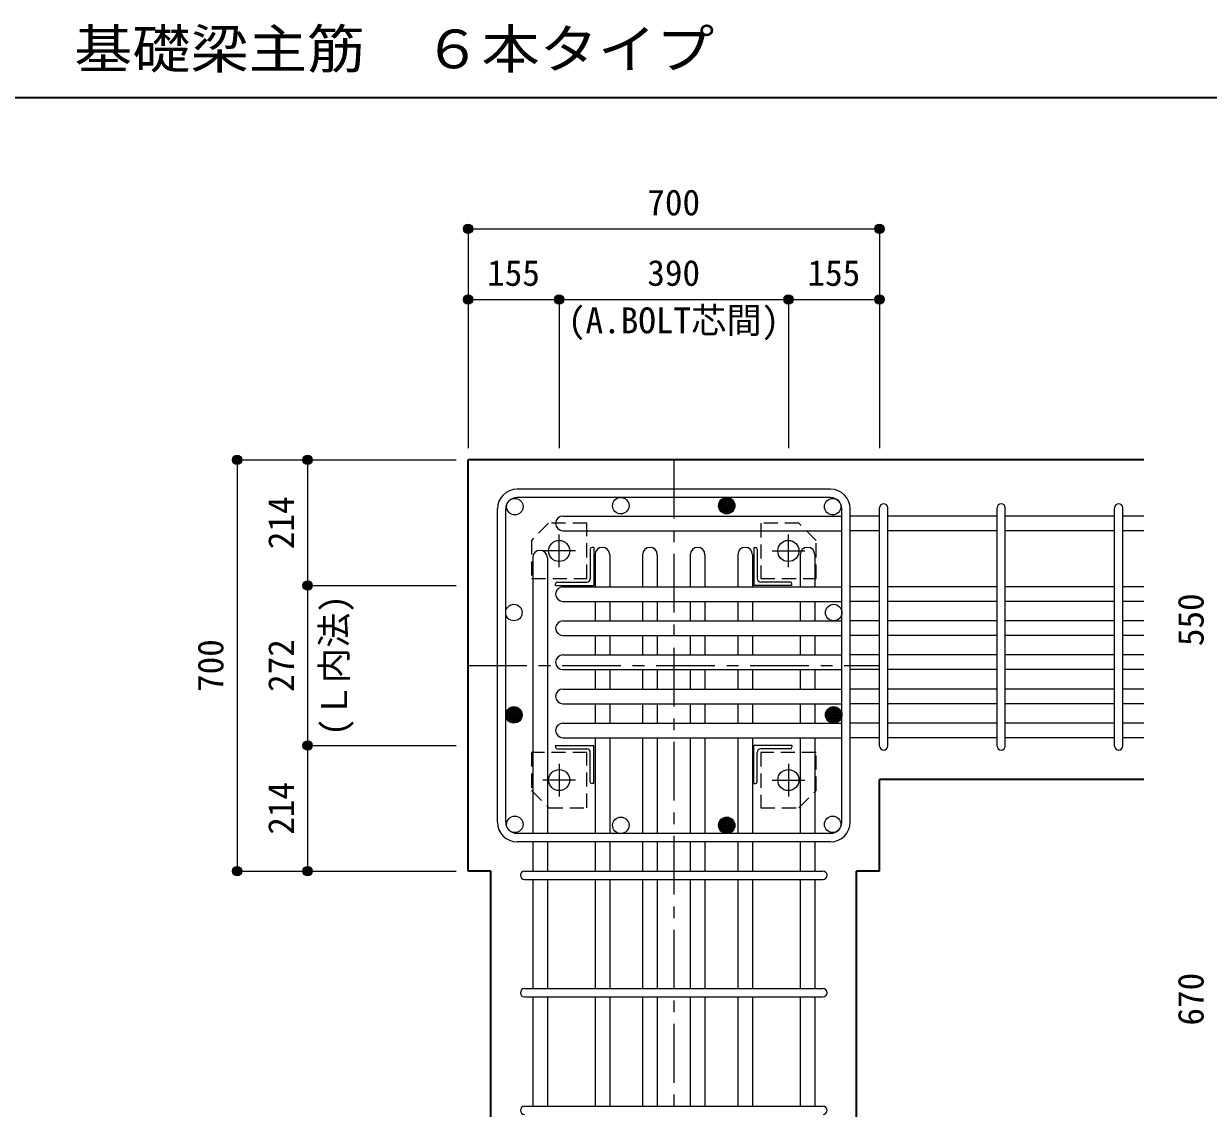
# Model space of a CAD drawing. Units: millimetres at full size, sheet at 1:20. Extents: x -3982 to 3969, y -2797 to 2801.
# Drawn here: x -628 to 1388, y -1868 to -22 of the extents above; entities that cross this region are included whole.
import ezdxf
from ezdxf.enums import TextEntityAlignment as Align

# ---------------------------------------------------------------- set-up
doc = ezdxf.new("R2010")
doc.units = ezdxf.units.MM
doc.header["$LTSCALE"] = 20
doc.header["$PDMODE"] = 32
doc.header["$PDSIZE"] = 12
doc.linetypes.add('CHAIN1', pattern=[8, 5, -1, 1, -1])
doc.linetypes.add('DASHED1', pattern=[1.8, 1.2, -0.6])
for name, color, linetype, lineweight in [('6-1_躯体線', 2, 'Continuous', 35), ('6-2_A.Bolt_', 4, 'Continuous', 9), ('6-3_柱型主筋', 4, 'Continuous', 9), ('6-4_フープ', 7, 'Continuous', 18), ('6-5_梁主筋', 7, 'Continuous', 18), ('6-6_S.T.P.', 7, 'Continuous', 18), ('6-7_文字', 7, 'Continuous', 18), ('6-9', 4, 'DASHED1', 9), ('6-D_寸法', 4, 'Continuous', 9), ('F-0_枠', 6, 'Continuous', 40)]:
    doc.layers.add(name, color=color, linetype=linetype, lineweight=lineweight)
doc.styles.add('ＭＳ ゴシック', font='')
doc.styles.get('ＭＳ ゴシック').set_extended_font_data('MS Gothic')

msp = doc.modelspace()

# ---------------------------------------------------------------- linework, layer by layer
at = {"layer": '6-1_躯体線'}
for p, q in [((128.29, -1464.67), (128.29, -764.67)), ((1278.29, -764.67), (128.29, -764.67)), ((828.29, -1464.67), (828.29, -1308.67)), ((1278.29, -1308.67), (828.29, -1308.67)), ((167.29, -1464.67), (128.29, -1464.67)), ((167.29, -1914.67), (167.29, -1464.67)), ((828.29, -1464.67), (789.29, -1464.67)), ((789.29, -1914.67), (789.29, -1464.67))]:
    msp.add_line(p, q, dxfattribs=at)
at = {"layer": '6-2_A.Bolt_', "linetype": 'CHAIN1'}
for p, q in [((283.29, -947.37), (283.29, -891.87)), ((673.29, -947.37), (673.29, -891.87)), ((310.99, -919.67), (255.49, -919.67)), ((645.59, -919.67), (701.09, -919.67)), ((283.29, -1281.97), (283.29, -1337.47)), ((673.29, -1281.97), (673.29, -1337.47)), ((310.99, -1309.67), (255.49, -1309.67)), ((645.59, -1309.67), (701.09, -1309.67))]:
    msp.add_line(p, q, dxfattribs=at)
at = {"layer": '6-2_A.Bolt_'}
for p, q in [((336.29, -916.67), (336.29, -966.67)), ((342.29, -913.67), (339.29, -913.67)), ((342.29, -913.67), (342.29, -978.67)), ((614.29, -913.67), (614.29, -978.67)), ((614.29, -913.67), (617.29, -913.67)), ((620.29, -916.67), (620.29, -966.67)), ((277.29, -978.67), (277.29, -975.67)), ((277.29, -978.67), (342.29, -978.67)), ((280.29, -972.67), (330.29, -972.67)), ((679.29, -978.67), (614.29, -978.67)), ((676.29, -972.67), (626.29, -972.67)), ((679.29, -978.67), (679.29, -975.67)), ((277.29, -1250.67), (342.29, -1250.67)), ((277.29, -1250.67), (277.29, -1253.67)), ((280.29, -1256.67), (330.29, -1256.67)), ((336.29, -1312.67), (336.29, -1262.67)), ((342.29, -1315.67), (342.29, -1250.67)), ((679.29, -1250.67), (614.29, -1250.67)), ((614.29, -1315.67), (614.29, -1250.67)), ((620.29, -1312.67), (620.29, -1262.67)), ((676.29, -1256.67), (626.29, -1256.67)), ((679.29, -1250.67), (679.29, -1253.67)), ((342.29, -1315.67), (339.29, -1315.67)), ((614.29, -1315.67), (617.29, -1315.67))]:
    msp.add_line(p, q, dxfattribs=at)
at = {"layer": '6-2_A.Bolt_', "color": 3, "lineweight": 25}
for centre in [(283.29, -919.67), (673.29, -919.67), (283.29, -1309.67), (673.29, -1309.67)]:
    msp.add_circle(centre, 18, dxfattribs=at)
at = {"layer": '6-2_A.Bolt_'}
for centre, radius, start, end in [((339.29, -916.67), 3, 90, 180), ((617.29, -916.67), 3, 0, 90), ((330.29, -966.67), 6, 270, 0), ((626.29, -966.67), 6, 180, 270), ((280.29, -975.67), 3, 90, 180), ((676.29, -975.67), 3, 0, 90), ((280.29, -1253.67), 3, 180, 270), ((330.29, -1262.67), 6, 0, 90), ((626.29, -1262.67), 6, 90, 180), ((676.29, -1253.67), 3, 270, 0), ((339.29, -1312.67), 3, 180, 270), ((617.29, -1312.67), 3, 270, 0)]:
    msp.add_arc(centre, radius, start, end, dxfattribs=at)
at = {"layer": '6-3_柱型主筋', "color": 3, "lineweight": 25}
for centre in [(207.9, -844.28), (388.16, -842.67), (748.68, -844.28), (206.29, -1024.54), (750.29, -1024.54), (207.9, -1385.06), (388.16, -1386.67), (748.68, -1385.06)]:
    msp.add_circle(centre, 14, dxfattribs=at)
at = {"layer": '6-3_柱型主筋'}
for centre, radius in [((568.42, -842.67), 14), ((568.42, -842.67), 12.5), ((568.42, -842.67), 11), ((568.42, -842.67), 9.5), ((568.42, -842.67), 8), ((568.42, -842.67), 6.5), ((568.42, -842.67), 5), ((568.42, -842.67), 3.5), ((568.42, -842.67), 2), ((568.42, -842.67), 0.5), ((206.29, -1198.67), 14), ((206.29, -1198.67), 12.5), ((206.29, -1198.67), 11), ((750.29, -1198.67), 14), ((750.29, -1198.67), 12.5), ((750.29, -1198.67), 11), ((206.29, -1198.67), 9.5), ((206.29, -1198.67), 8), ((206.29, -1198.67), 6.5), ((206.29, -1198.67), 5), ((206.29, -1198.67), 3.5), ((206.29, -1198.67), 2), ((206.29, -1198.67), 0.5), ((750.29, -1198.67), 9.5), ((750.29, -1198.67), 8), ((750.29, -1198.67), 6.5), ((750.29, -1198.67), 5), ((750.29, -1198.67), 3.5), ((750.29, -1198.67), 2), ((750.29, -1198.67), 0.5), ((568.42, -1386.67), 14), ((568.42, -1386.67), 12.5), ((568.42, -1386.67), 11), ((568.42, -1386.67), 9.5), ((568.42, -1386.67), 8), ((568.42, -1386.67), 6.5), ((568.42, -1386.67), 5), ((568.42, -1386.67), 3.5), ((568.42, -1386.67), 2), ((568.42, -1386.67), 0.5)]:
    msp.add_circle(centre, radius, dxfattribs=at)
at = {"layer": '6-4_フープ'}
for p, q in [((744.79, -814.67), (211.79, -814.67)), ((744.79, -828.67), (211.79, -828.67)), ((178.29, -1381.17), (178.29, -848.17)), ((192.29, -1381.17), (192.29, -848.17)), ((764.29, -1381.17), (764.29, -848.17)), ((778.29, -1381.17), (778.29, -848.17)), ((744.79, -1400.67), (211.79, -1400.67)), ((744.79, -1414.67), (211.79, -1414.67))]:
    msp.add_line(p, q, dxfattribs=at)
for centre, radius, start, end in [((211.79, -848.17), 33.5, 90, 180), ((744.79, -848.17), 33.5, 0, 90), ((211.79, -848.17), 19.5, 90, 180), ((744.79, -848.17), 19.5, 0, 90), ((211.79, -1381.17), 33.5, 180, 270), ((211.79, -1381.17), 19.5, 180, 270), ((744.79, -1381.17), 19.5, 270, 0), ((744.79, -1381.17), 33.5, 270, 0)]:
    msp.add_arc(centre, radius, start, end, dxfattribs=at)
at = {"layer": '6-5_梁主筋'}
for p, q in [((289.79, -860.31), (764.29, -860.31)), ((828.29, -860.31), (778.29, -860.31)), ((1028.29, -860.31), (842.29, -860.31)), ((1228.29, -860.31), (1042.29, -860.31)), ((1278.29, -860.31), (1242.29, -860.31)), ((289.79, -885.31), (764.29, -885.31)), ((828.29, -885.31), (778.29, -885.31)), ((1028.29, -885.31), (842.29, -885.31)), ((1228.29, -885.31), (1042.29, -885.31)), ((1278.29, -885.31), (1242.29, -885.31)), ((344.29, -926.17), (344.29, -980.67)), ((369.29, -926.17), (369.29, -980.67)), ((425.29, -926.17), (425.29, -980.67)), ((450.29, -926.17), (450.29, -980.67)), ((506.29, -926.17), (506.29, -980.67)), ((531.29, -926.17), (531.29, -980.67)), ((587.29, -926.17), (587.29, -980.67)), ((612.29, -926.17), (612.29, -980.67)), ((693.29, -926.17), (693.29, -980.67)), ((718.29, -926.17), (718.29, -980.67)), ((238.29, -931.17), (238.29, -1400.67)), ((263.29, -931.17), (263.29, -1400.67)), ((289.79, -980.67), (764.29, -980.67)), ((828.29, -980.67), (778.29, -980.67)), ((1028.29, -980.67), (842.29, -980.67)), ((1228.29, -980.67), (1042.29, -980.67)), ((1278.29, -980.67), (1242.29, -980.67)), ((289.79, -1005.67), (764.29, -1005.67)), ((344.29, -1005.67), (344.29, -1038.67)), ((369.29, -1005.67), (369.29, -1038.67)), ((425.29, -1005.67), (425.29, -1038.67)), ((450.29, -1005.67), (450.29, -1038.67)), ((506.29, -1005.67), (506.29, -1038.67)), ((531.29, -1005.67), (531.29, -1038.67)), ((587.29, -1005.67), (587.29, -1038.67)), ((612.29, -1005.67), (612.29, -1038.67)), ((693.29, -1005.67), (693.29, -1038.67)), ((718.29, -1005.67), (718.29, -1038.67)), ((828.29, -1005.67), (778.29, -1005.67)), ((1028.29, -1005.67), (842.29, -1005.67)), ((1228.29, -1005.67), (1042.29, -1005.67)), ((1278.29, -1005.67), (1242.29, -1005.67)), ((289.79, -1038.67), (764.29, -1038.67)), ((828.29, -1038.67), (778.29, -1038.67)), ((1028.29, -1038.67), (842.29, -1038.67)), ((1228.29, -1038.67), (1042.29, -1038.67)), ((1278.29, -1038.67), (1242.29, -1038.67)), ((289.79, -1063.67), (764.29, -1063.67)), ((344.29, -1063.67), (344.29, -1096.67)), ((369.29, -1063.67), (369.29, -1096.67)), ((425.29, -1063.67), (425.29, -1096.67)), ((450.29, -1063.67), (450.29, -1096.67)), ((506.29, -1063.67), (506.29, -1096.67)), ((531.29, -1063.67), (531.29, -1096.67)), ((587.29, -1063.67), (587.29, -1096.67)), ((612.29, -1063.67), (612.29, -1096.67)), ((693.29, -1063.67), (693.29, -1096.67)), ((718.29, -1063.67), (718.29, -1096.67)), ((828.29, -1063.67), (778.29, -1063.67)), ((1028.29, -1063.67), (842.29, -1063.67)), ((1228.29, -1063.67), (1042.29, -1063.67)), ((1278.29, -1063.67), (1242.29, -1063.67)), ((289.79, -1096.67), (764.29, -1096.67)), ((828.29, -1096.67), (778.29, -1096.67)), ((1028.29, -1096.67), (842.29, -1096.67)), ((1228.29, -1096.67), (1042.29, -1096.67)), ((1278.29, -1096.67), (1242.29, -1096.67)), ((289.79, -1121.67), (764.29, -1121.67)), ((344.29, -1121.67), (344.29, -1154.67)), ((369.29, -1121.67), (369.29, -1154.67)), ((425.29, -1121.67), (425.29, -1154.67)), ((450.29, -1121.67), (450.29, -1154.67)), ((506.29, -1121.67), (506.29, -1154.67)), ((531.29, -1121.67), (531.29, -1154.67)), ((587.29, -1121.67), (587.29, -1154.67)), ((612.29, -1121.67), (612.29, -1154.67)), ((693.29, -1121.67), (693.29, -1154.67)), ((718.29, -1121.67), (718.29, -1154.67)), ((828.29, -1121.67), (778.29, -1121.67)), ((1028.29, -1121.67), (842.29, -1121.67)), ((1228.29, -1121.67), (1042.29, -1121.67)), ((1278.29, -1121.67), (1242.29, -1121.67)), ((289.79, -1154.67), (764.29, -1154.67)), ((828.29, -1154.67), (778.29, -1154.67)), ((1028.29, -1154.67), (842.29, -1154.67)), ((1228.29, -1154.67), (1042.29, -1154.67)), ((1278.29, -1154.67), (1242.29, -1154.67)), ((289.79, -1179.67), (764.29, -1179.67)), ((344.29, -1179.67), (344.29, -1212.67)), ((369.29, -1179.67), (369.29, -1212.67)), ((425.29, -1179.67), (425.29, -1212.67)), ((450.29, -1179.67), (450.29, -1212.67)), ((506.29, -1179.67), (506.29, -1212.67)), ((531.29, -1179.67), (531.29, -1212.67)), ((587.29, -1179.67), (587.29, -1212.67)), ((612.29, -1179.67), (612.29, -1212.67)), ((693.29, -1179.67), (693.29, -1212.67)), ((718.29, -1179.67), (718.29, -1212.67)), ((828.29, -1179.67), (778.29, -1179.67)), ((1028.29, -1179.67), (842.29, -1179.67)), ((1228.29, -1179.67), (1042.29, -1179.67)), ((1278.29, -1179.67), (1242.29, -1179.67)), ((289.79, -1212.67), (764.29, -1212.67)), ((828.29, -1212.67), (778.29, -1212.67)), ((1028.29, -1212.67), (842.29, -1212.67)), ((1228.29, -1212.67), (1042.29, -1212.67)), ((1278.29, -1212.67), (1242.29, -1212.67)), ((289.79, -1237.67), (764.29, -1237.67)), ((344.29, -1237.67), (344.29, -1400.67)), ((369.29, -1237.67), (369.29, -1400.67)), ((425.29, -1237.67), (425.29, -1400.67)), ((450.29, -1237.67), (450.29, -1400.67)), ((506.29, -1237.67), (506.29, -1400.67)), ((531.29, -1237.67), (531.29, -1400.67)), ((587.29, -1237.67), (587.29, -1400.67)), ((612.29, -1237.67), (612.29, -1400.67)), ((693.29, -1237.67), (693.29, -1400.67)), ((718.29, -1237.67), (718.29, -1400.67)), ((828.29, -1237.67), (778.29, -1237.67)), ((1028.29, -1237.67), (842.29, -1237.67)), ((1228.29, -1237.67), (1042.29, -1237.67)), ((1278.29, -1237.67), (1242.29, -1237.67)), ((238.29, -1414.67), (238.29, -1464.67)), ((263.29, -1414.67), (263.29, -1464.67)), ((344.29, -1414.67), (344.29, -1464.67)), ((369.29, -1414.67), (369.29, -1464.67)), ((425.29, -1414.67), (425.29, -1464.67)), ((450.29, -1414.67), (450.29, -1464.67)), ((506.29, -1414.67), (506.29, -1464.67)), ((531.29, -1414.67), (531.29, -1464.67)), ((587.29, -1414.67), (587.29, -1464.67)), ((612.29, -1414.67), (612.29, -1464.67)), ((693.29, -1414.67), (693.29, -1464.67)), ((718.29, -1414.67), (718.29, -1464.67)), ((238.29, -1478.67), (238.29, -1664.67)), ((263.29, -1478.67), (263.29, -1664.67)), ((344.29, -1478.67), (344.29, -1664.67)), ((369.29, -1478.67), (369.29, -1664.67)), ((425.29, -1478.67), (425.29, -1664.67)), ((450.29, -1478.67), (450.29, -1664.67)), ((506.29, -1478.67), (506.29, -1664.67)), ((531.29, -1478.67), (531.29, -1664.67)), ((587.29, -1478.67), (587.29, -1664.67)), ((612.29, -1478.67), (612.29, -1664.67)), ((693.29, -1478.67), (693.29, -1664.67)), ((718.29, -1478.67), (718.29, -1664.67)), ((238.29, -1678.67), (238.29, -1864.67)), ((263.29, -1678.67), (263.29, -1864.67)), ((344.29, -1678.67), (344.29, -1864.67)), ((369.29, -1678.67), (369.29, -1864.67)), ((425.29, -1678.67), (425.29, -1864.67)), ((450.29, -1678.67), (450.29, -1864.67)), ((506.29, -1678.67), (506.29, -1864.67)), ((531.29, -1678.67), (531.29, -1864.67)), ((587.29, -1678.67), (587.29, -1864.67)), ((612.29, -1678.67), (612.29, -1864.67)), ((693.29, -1678.67), (693.29, -1864.67)), ((718.29, -1678.67), (718.29, -1864.67))]:
    msp.add_line(p, q, dxfattribs=at)
for centre, start, end in [((289.79, -872.81), 90, 180), ((289.79, -872.81), 180, 270), ((250.79, -931.17), 90, 180), ((250.79, -931.17), 0, 90), ((356.79, -926.17), 90, 180), ((356.79, -926.17), 0, 90), ((437.79, -926.17), 90, 180), ((437.79, -926.17), 0, 90), ((518.79, -926.17), 90, 180), ((518.79, -926.17), 0, 90), ((599.79, -926.17), 90, 180), ((599.79, -926.17), 0, 90), ((705.79, -926.17), 90, 180), ((705.79, -926.17), 0, 90), ((289.79, -993.17), 90, 180), ((289.79, -993.17), 180, 270), ((289.79, -1051.17), 90, 180), ((289.79, -1051.17), 180, 270), ((289.79, -1109.17), 90, 180), ((289.79, -1109.17), 180, 270), ((289.79, -1167.17), 90, 180), ((289.79, -1167.17), 180, 270), ((289.79, -1225.17), 90, 180), ((289.79, -1225.17), 180, 270)]:
    msp.add_arc(centre, 12.5, start, end, dxfattribs=at)
at = {"layer": '6-6_S.T.P.'}
for p, q in [((828.29, -1251.67), (828.29, -846.7)), ((828.29, -1251.67), (828.29, -846.7)), ((828.29, -1251.67), (828.29, -846.7)), ((828.29, -1251.67), (828.29, -846.7)), ((842.29, -1251.67), (842.29, -846.7)), ((842.29, -1251.67), (842.29, -846.7)), ((842.29, -1251.67), (842.29, -846.7)), ((842.29, -1251.67), (842.29, -846.7)), ((1028.29, -1251.67), (1028.29, -846.7)), ((1042.29, -1251.67), (1042.29, -846.7)), ((1228.29, -1251.67), (1228.29, -846.7)), ((1242.29, -1251.67), (1242.29, -846.7)), ((224.29, -1464.67), (731.9, -1464.67)), ((224.29, -1478.67), (731.9, -1478.67)), ((224.29, -1664.67), (731.9, -1664.67)), ((224.29, -1678.67), (731.9, -1678.67)), ((224.29, -1864.67), (731.9, -1864.67))]:
    msp.add_line(p, q, dxfattribs=at)
for centre, start, end in [((835.29, -846.31), 0, 180), ((835.29, -846.31), 0, 180), ((835.29, -846.31), 0, 180), ((835.29, -846.31), 0, 180), ((1035.29, -846.31), 0, 180), ((1235.29, -846.31), 0, 180), ((835.29, -1251.67), 180, 0), ((835.29, -1251.67), 180, 0), ((835.29, -1251.67), 180, 0), ((835.29, -1251.67), 180, 0), ((1035.29, -1251.67), 180, 0), ((1235.29, -1251.67), 180, 0), ((224.29, -1471.67), 90, 270), ((224.29, -1471.67), 90, 270), ((224.29, -1471.67), 90, 270), ((224.29, -1471.67), 90, 270), ((732.29, -1471.67), 270, 90), ((732.29, -1471.67), 270, 90), ((732.29, -1471.67), 270, 90), ((732.29, -1471.67), 270, 90), ((224.29, -1671.67), 90, 270), ((732.29, -1671.67), 270, 90), ((224.29, -1871.67), 90, 270), ((732.29, -1871.67), 270, 90)]:
    msp.add_arc(centre, 7, start, end, dxfattribs=at)
at = {"layer": '6-9'}
for points in [[(330.29, -872.67), (265.29, -872.67), (236.29, -901.67), (236.29, -966.67), (330.29, -966.67)], [(720.29, -966.67), (720.29, -901.67), (691.29, -872.67), (626.29, -872.67), (626.29, -966.67)], [(236.29, -1262.67), (236.29, -1327.67), (265.29, -1356.67), (330.29, -1356.67), (330.29, -1262.67)], [(626.29, -1356.67), (691.29, -1356.67), (720.29, -1327.67), (720.29, -1262.67), (626.29, -1262.67)]]:
    msp.add_lwpolyline(points, close=True, dxfattribs=at)
at = {"layer": '6-D_寸法'}
for p, q in [((128.29, -371.65), (828.29, -371.65)), ((828.29, -371.65), (828.29, -491.65)), ((128.29, -491.65), (283.29, -491.65)), ((283.29, -491.65), (283.29, -744.67)), ((283.29, -491.65), (673.29, -491.65)), ((673.29, -491.65), (673.29, -744.67)), ((673.29, -491.65), (828.29, -491.65)), ((828.29, -491.65), (828.29, -744.67)), ((-264.74, -764.67), (-144.74, -764.67)), ((-264.74, -764.67), (-264.74, -1464.67)), ((-144.74, -764.67), (108.29, -764.67)), ((-144.74, -764.67), (-144.74, -978.67)), ((-144.74, -978.67), (108.29, -978.67)), ((-144.74, -978.67), (-144.74, -1250.67)), ((-144.74, -1250.67), (108.29, -1250.67)), ((-144.74, -1250.67), (-144.74, -1464.67))]:
    msp.add_line(p, q, dxfattribs=at)
at = {"layer": '6-D_寸法', "linetype": 'CHAIN1'}
for p, q in [((478.29, -764.67), (478.29, -1914.67)), ((128.29, -1114.67), (828.29, -1114.67))]:
    msp.add_line(p, q, dxfattribs=at)
at = {"layer": '6-D_寸法'}
for points in [[(128.29, -371.65), (128.29, -491.65), (128.29, -744.67)], [(-264.74, -1464.67), (-144.74, -1464.67), (108.29, -1464.67)]]:
    msp.add_lwpolyline(points, dxfattribs=at)
for centre, radius in [((128.29, -371.65), 8), ((128.29, -371.65), 7.2), ((128.29, -371.65), 6.4), ((128.29, -371.65), 5.6), ((128.29, -371.65), 4.8), ((128.29, -371.65), 4), ((128.29, -371.65), 3.2), ((128.29, -371.65), 2.4), ((128.29, -371.65), 1.6), ((128.29, -371.65), 0.8), ((828.29, -371.65), 8), ((828.29, -371.65), 7.2), ((828.29, -371.65), 6.4), ((828.29, -371.65), 5.6), ((828.29, -371.65), 4.8), ((828.29, -371.65), 4), ((828.29, -371.65), 3.2), ((828.29, -371.65), 2.4), ((828.29, -371.65), 1.6), ((828.29, -371.65), 0.8), ((128.29, -491.65), 8), ((283.29, -491.65), 8), ((673.29, -491.65), 8), ((828.29, -491.65), 8), ((128.29, -491.65), 7.2), ((128.29, -491.65), 6.4), ((128.29, -491.65), 5.6), ((128.29, -491.65), 4.8), ((128.29, -491.65), 4), ((128.29, -491.65), 3.2), ((128.29, -491.65), 2.4), ((128.29, -491.65), 1.6), ((128.29, -491.65), 0.8), ((283.29, -491.65), 7.2), ((283.29, -491.65), 6.4), ((283.29, -491.65), 5.6), ((283.29, -491.65), 4.8), ((283.29, -491.65), 4), ((283.29, -491.65), 3.2), ((283.29, -491.65), 2.4), ((283.29, -491.65), 1.6), ((283.29, -491.65), 0.8), ((673.29, -491.65), 7.2), ((673.29, -491.65), 6.4), ((673.29, -491.65), 5.6), ((673.29, -491.65), 4.8), ((673.29, -491.65), 4), ((673.29, -491.65), 3.2), ((673.29, -491.65), 2.4), ((673.29, -491.65), 1.6), ((673.29, -491.65), 0.8), ((828.29, -491.65), 7.2), ((828.29, -491.65), 6.4), ((828.29, -491.65), 5.6), ((828.29, -491.65), 4.8), ((828.29, -491.65), 4), ((828.29, -491.65), 3.2), ((828.29, -491.65), 2.4), ((828.29, -491.65), 1.6), ((828.29, -491.65), 0.8), ((-264.74, -764.67), 8), ((-264.74, -764.67), 7.2), ((-264.74, -764.67), 6.4), ((-264.74, -764.67), 5.6), ((-264.74, -764.67), 4.8), ((-264.74, -764.67), 4), ((-264.74, -764.67), 3.2), ((-264.74, -764.67), 2.4), ((-264.74, -764.67), 1.6), ((-264.74, -764.67), 0.8), ((-144.74, -764.67), 8), ((-144.74, -764.67), 7.2), ((-144.74, -764.67), 6.4), ((-144.74, -764.67), 5.6), ((-144.74, -764.67), 4.8), ((-144.74, -764.67), 4), ((-144.74, -764.67), 3.2), ((-144.74, -764.67), 2.4), ((-144.74, -764.67), 1.6), ((-144.74, -764.67), 0.8), ((-144.74, -978.67), 8), ((-144.74, -978.67), 7.2), ((-144.74, -978.67), 6.4), ((-144.74, -978.67), 5.6), ((-144.74, -978.67), 4.8), ((-144.74, -978.67), 4), ((-144.74, -978.67), 3.2), ((-144.74, -978.67), 2.4), ((-144.74, -978.67), 1.6), ((-144.74, -978.67), 0.8), ((-144.74, -1250.67), 8), ((-144.74, -1250.67), 7.2), ((-144.74, -1250.67), 6.4), ((-144.74, -1250.67), 5.6), ((-144.74, -1250.67), 4.8), ((-144.74, -1250.67), 4), ((-144.74, -1250.67), 3.2), ((-144.74, -1250.67), 2.4), ((-144.74, -1250.67), 1.6), ((-144.74, -1250.67), 0.8), ((-264.74, -1464.67), 8), ((-264.74, -1464.67), 7.2), ((-264.74, -1464.67), 6.4), ((-264.74, -1464.67), 5.6), ((-264.74, -1464.67), 4.8), ((-264.74, -1464.67), 4), ((-264.74, -1464.67), 3.2), ((-264.74, -1464.67), 2.4), ((-264.74, -1464.67), 1.6), ((-264.74, -1464.67), 0.8), ((-144.74, -1464.67), 8), ((-144.74, -1464.67), 7.2), ((-144.74, -1464.67), 6.4), ((-144.74, -1464.67), 5.6), ((-144.74, -1464.67), 4.8), ((-144.74, -1464.67), 4), ((-144.74, -1464.67), 3.2), ((-144.74, -1464.67), 2.4), ((-144.74, -1464.67), 1.6), ((-144.74, -1464.67), 0.8)]:
    msp.add_circle(centre, radius, dxfattribs=at)
at = {"layer": '6-D_寸法', "color": 7}
for p in [(128.29, -371.65), (828.29, -371.65), (128.29, -491.65), (283.29, -491.65), (673.29, -491.65), (828.29, -491.65), (-264.74, -764.67), (-144.74, -764.67), (-144.74, -978.67), (-144.74, -1250.67), (-264.74, -1464.67), (-144.74, -1464.67)]:
    msp.add_point(p, dxfattribs=at)
at = {"layer": 'F-0_枠', "color": 2, "lineweight": 35}
msp.add_line((-3981.92, -148.03), (2482.4, -148.03), dxfattribs=at)

# ---------------------------------------------------------------- texts
at = {"layer": '6-7_文字', "color": 2, "style": 'ＭＳ ゴシック', "width": 1.1}
msp.add_text('\u3000\u3000基礎梁主筋\u3000６本タイプ', height=65.98, dxfattribs=at).set_placement((-739.76, -118.03), align=Align.BOTTOM_LEFT)
at = {"layer": '6-D_寸法', "style": 'ＭＳ ゴシック'}
for s, p in [('700', (433.29, -361.65)), ('155', (160.79, -481.65)), ('390', (433.29, -481.65)), ('155', (705.79, -481.65)), ('(A.BOLT芯間)', (298.29, -562.38))]:
    msp.add_text(s, height=43.99, dxfattribs=at).set_placement(p, align=Align.BOTTOM_LEFT)
for s, p in [('214', (-154.74, -916.67)), ('(Ｌ内法)', (-64.52, -1234.67)), ('550', (1392.96, -1081.67)), ('700', (-274.74, -1159.67)), ('272', (-154.74, -1159.67)), ('214', (-154.74, -1402.67)), ('670', (1392.96, -1727.47))]:
    msp.add_text(s, height=43.99, rotation=90, dxfattribs=at).set_placement(p, align=Align.BOTTOM_LEFT)

doc.saveas('drawing.dxf')
